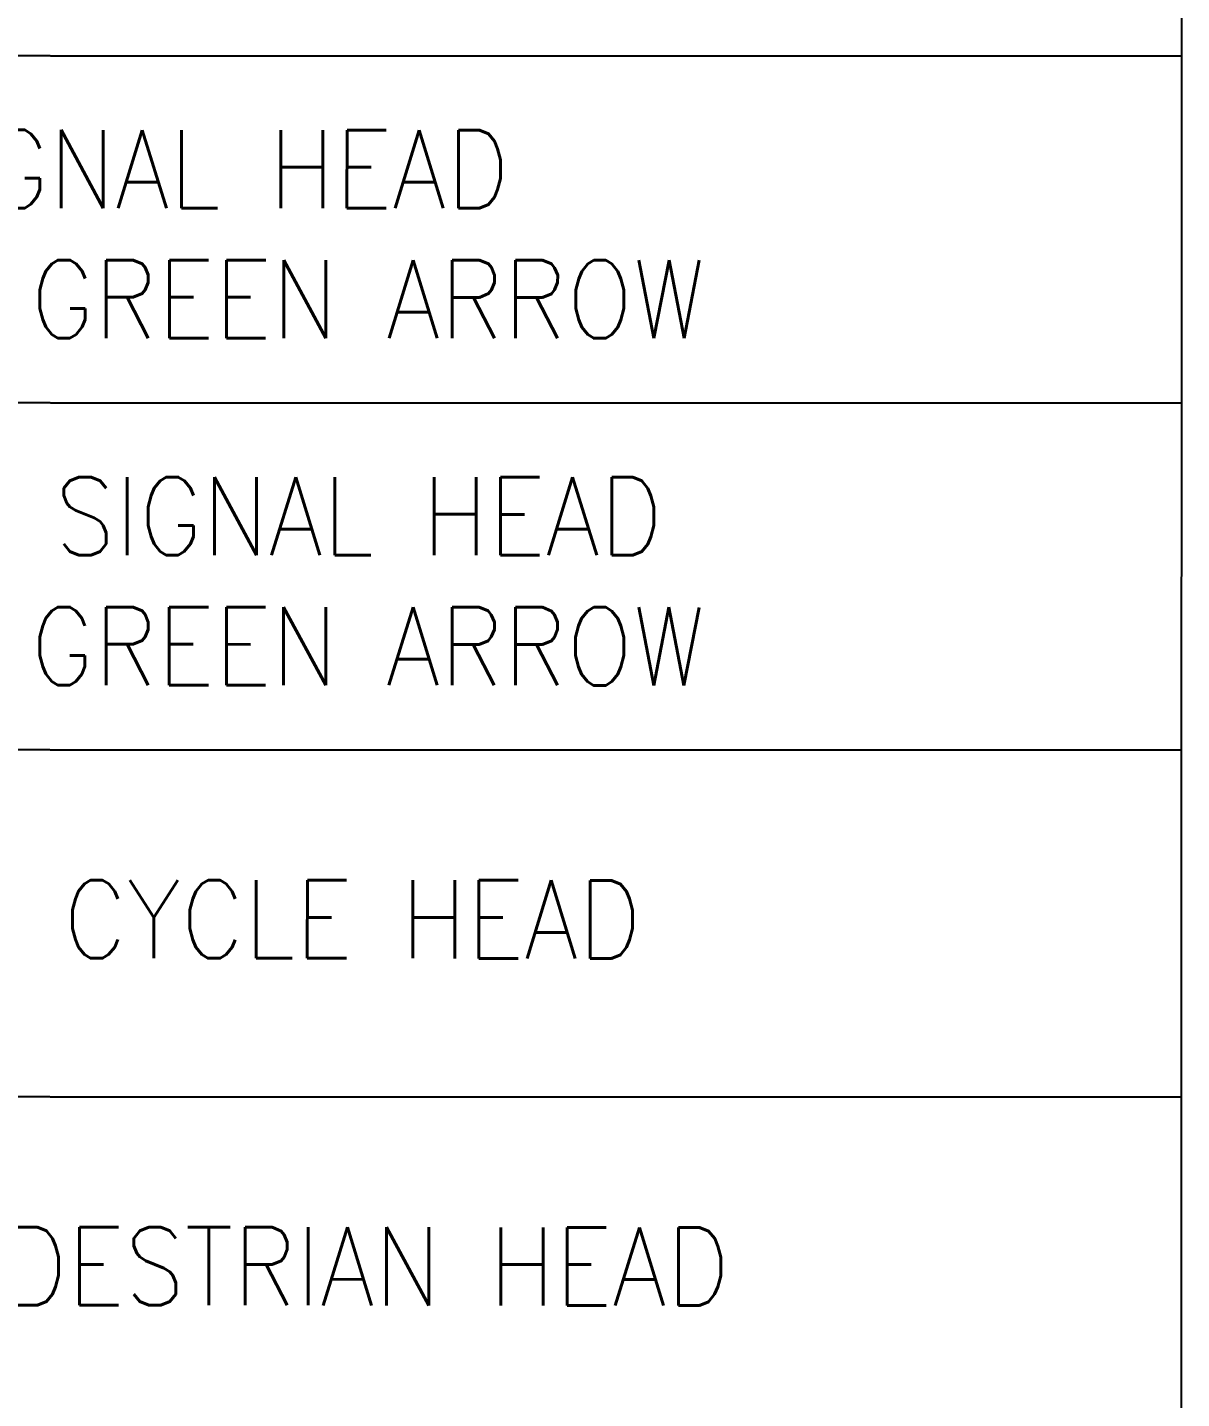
# Model space of a CAD drawing. Extents: x 437024 to 437759, y 437544 to 437864.
# Drawn here: x 437570.8 to 437578.96, y 437647.83 to 437657.52 of the extents above; entities that cross this region are included whole.
import ezdxf

# ---------------------------------------------------------------- set-up
doc = ezdxf.new("R2010")
doc.units = 0
doc.layers.add('CH-05-M_Key_Signals', color=7, linetype='Continuous')
doc.styles.add('Romans', font='romans.shx', dxfattribs={"width": 0.9})

msp = doc.modelspace()

# ---------------------------------------------------------------- linework, layer by layer
at = {"layer": 'CH-05-M_Key_Signals'}
for points in [[(437546.9583, 437659.7851), (437578.9583, 437659.7753), (437578.9575, 437657.3209), (437546.9575, 437657.3308)], [(437546.9575, 437657.3308), (437578.9575, 437657.3209), (437578.9567, 437654.8665), (437546.9567, 437654.8764)], [(437546.9567, 437654.8764), (437578.9567, 437654.8665), (437578.956, 437652.4121), (437546.956, 437652.422)], [(437546.956, 437652.422), (437578.956, 437652.4121), (437578.9552, 437649.9577), (437546.9552, 437649.9676)], [(437546.9552, 437649.9676), (437578.9552, 437649.9577), (437578.9545, 437647.5033), (437546.9545, 437647.5132)]]:
    msp.add_lwpolyline(points, close=True, dxfattribs=at)

# ---------------------------------------------------------------- texts
at = {"layer": 'CH-05-M_Key_Signals', "char_height": 0.551893, "width": 12.129377, "attachment_point": 1, "style": 'Romans'}
for s, insert, rotation in [('PRIMARY SIGNAL HEAD\\PRAGA PLUS GREEN ARROW ', (437566.7766, 437656.8001), 359.98), ('SECONDARY SIGNAL HEAD\\PRAGA PLUS GREEN ARROW ', (437566.7758, 437654.3457), 359.98), ('SECONDARY CYCLE HEAD', (437566.8367, 437651.4943), 359.9823), ('TOUCAN PEDESTRIAN HEAD ', (437566.8648, 437649.0399), 359.9823)]:
    msp.add_mtext(s, dxfattribs=dict(at, insert=insert, rotation=rotation))

doc.saveas('drawing.dxf')
